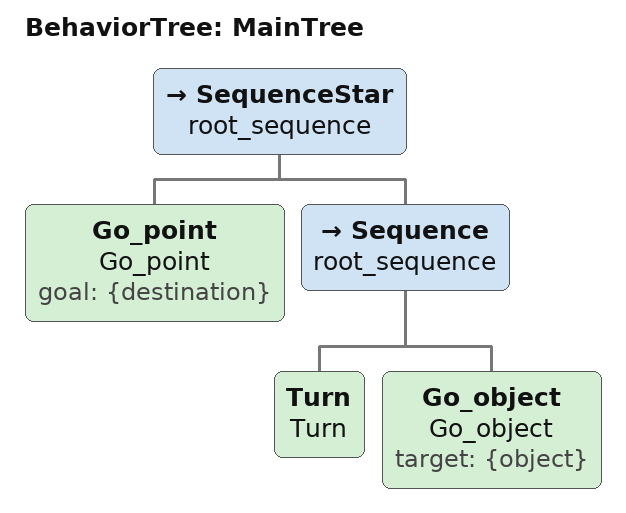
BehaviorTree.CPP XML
<root main_tree_to_execute = "MainTree" >
    <BehaviorTree ID="MainTree">
      <SequenceStar name="root_sequence">
        <Go_point   name="Go_point" goal="{destination}"/>
        <Sequence name="root_sequence">
          <Turn   name="Turn"/>
          <Go_object   name="Go_object" target="{object}"/>
        </Sequence>
      </SequenceStar>
    </BehaviorTree>
</root>
